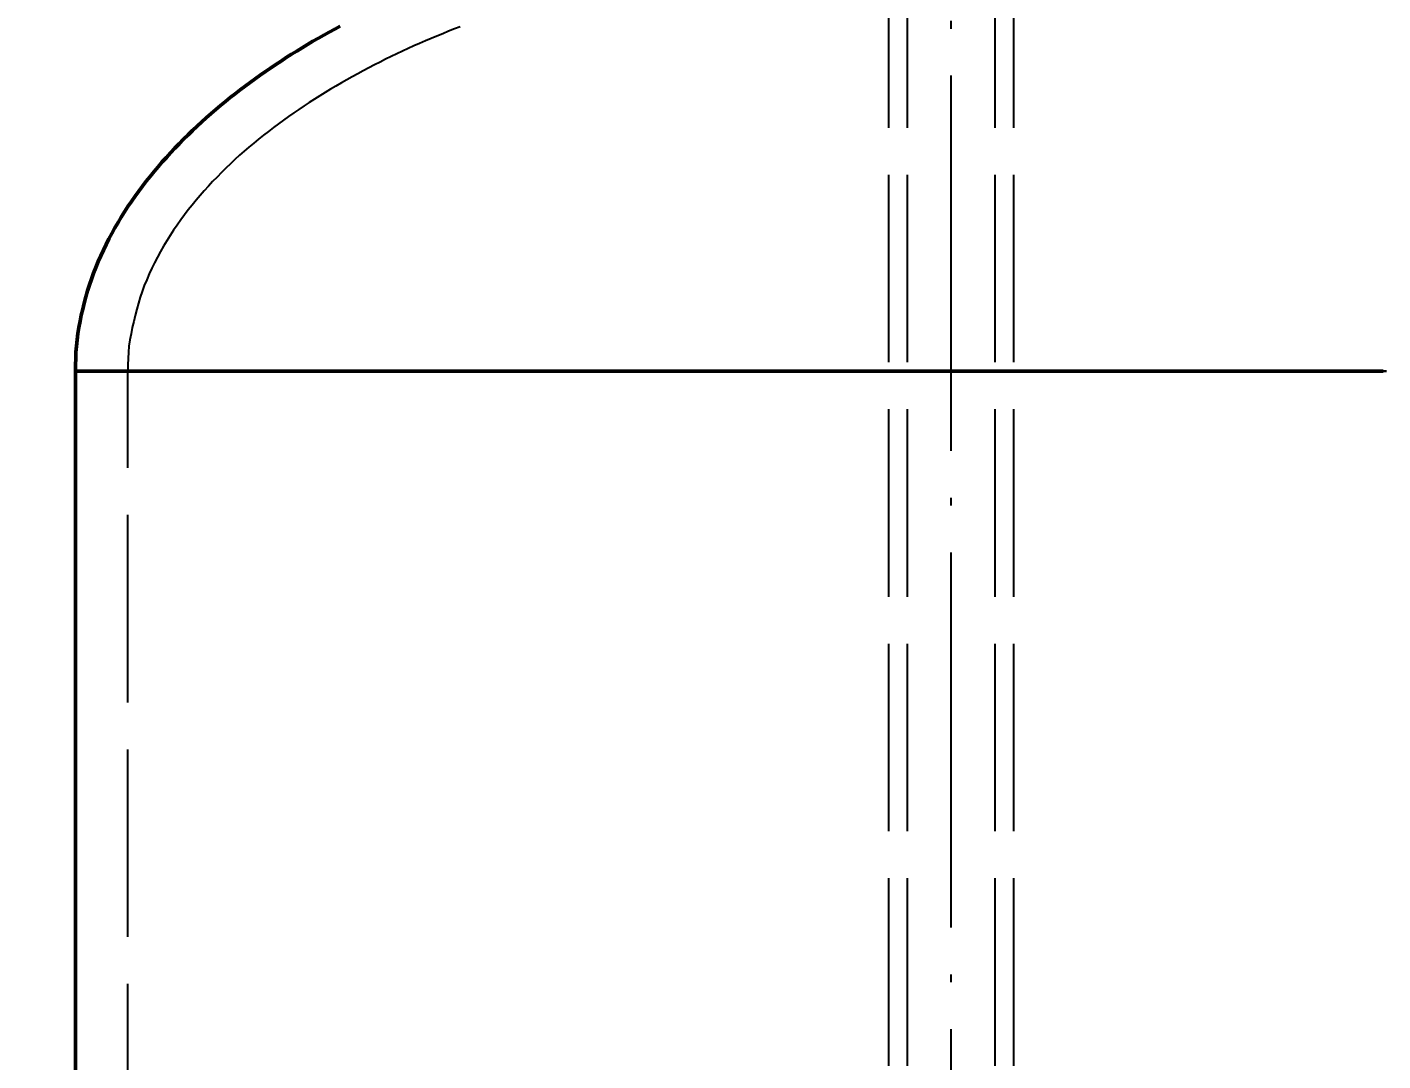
# Model space of a CAD drawing. Header units: millimetres. Extents: x 0 to 420, y 0 to 297.
# Drawn here: x 82.03 to 103.7, y 223.87 to 240.4 of the extents above; entities that cross this region are included whole.
import ezdxf

# ---------------------------------------------------------------- set-up
doc = ezdxf.new("R2010")
doc.units = ezdxf.units.MM
doc.linetypes.add('ISO02-TRAZOS', pattern=[3.75, 3, -0.75])
doc.linetypes.add('ISO04-TRAZO-PUNTO', pattern=[7.625, 6, -0.75, 0.125, -0.75])
for name, color, linetype, lineweight in [('01-VISIBLE', 7, 'CONTINUOUS', 50), ('02-OCULTA', 4, 'ISO02-TRAZOS', 25), ('03-EJE', 1, 'ISO04-TRAZO-PUNTO', 25), ('04-COTA', 3, 'CONTINUOUS', 25)]:
    doc.layers.add(name, color=color, linetype=linetype, lineweight=lineweight)
doc.styles.add('ISO3098', font='isocpeur.ttf')
doc.dimstyles.new('FLAMA-ISO', dxfattribs={"dimtxt": 3.5, "dimasz": 3, "dimexe": 2, "dimexo": 1, "dimgap": 1, "dimtad": 1, "dimdec": 1, "dimtxsty": 'ISO3098', "dimcen": 2.5, "dimclrd": 3, "dimclre": 3, "dimclrt": 3, "dimazin": 3, "dimtfac": 1, "dimtmove": 0, "dimatfit": 3, "dimlwd": 25, "dimlwe": 25})

msp = doc.modelspace()

# ---------------------------------------------------------------- linework, layer by layer
at = {"layer": '01-VISIBLE'}
msp.add_line((82.8, 162.64), (82.8, 234.9), dxfattribs=at)
for points in [[(82.8, 234.9), (82.801, 235), (82.805, 235.1), (82.81, 235.2), (82.819, 235.3), (82.829, 235.399), (82.842, 235.498), (82.857, 235.597), (82.875, 235.696), (82.895, 235.794), (82.917, 235.891), (82.941, 235.988), (82.967, 236.085), (82.995, 236.181), (83.025, 236.276), (83.058, 236.371), (83.092, 236.464), (83.128, 236.558), (83.166, 236.65), (83.206, 236.742), (83.248, 236.833), (83.291, 236.923), (83.337, 237.012), (83.384, 237.1), (83.432, 237.188), (83.482, 237.274), (83.534, 237.36), (83.587, 237.445), (83.641, 237.529), (83.697, 237.612), (83.754, 237.694), (83.812, 237.775), (83.872, 237.855), (83.933, 237.935), (83.995, 238.013), (84.058, 238.09), (84.123, 238.167), (84.188, 238.243), (84.254, 238.317), (84.322, 238.391), (84.39, 238.464), (84.459, 238.536), (84.53, 238.608), (84.601, 238.678), (84.673, 238.747), (84.745, 238.816), (84.819, 238.884), (84.893, 238.951), (84.968, 239.017), (85.044, 239.082), (85.121, 239.146), (85.198, 239.21), (85.276, 239.273), (85.354, 239.334), (85.433, 239.396), (85.513, 239.456), (85.594, 239.516), (85.674, 239.574), (85.756, 239.632), (85.838, 239.69), (85.92, 239.746), (86.003, 239.802), (86.087, 239.857), (86.171, 239.912), (86.255, 239.965), (86.34, 240.018), (86.425, 240.07), (86.511, 240.122), (86.597, 240.173), (86.684, 240.223), (86.77, 240.272), (86.858, 240.321), (86.945, 240.369), (87.033, 240.417)], [(82.8, 234.9), (82.9, 234.9), (83, 234.9), (83.1, 234.9), (83.2, 234.9), (83.3, 234.9), (83.4, 234.9), (83.5, 234.9), (83.6, 234.9), (83.7, 234.9), (83.8, 234.9), (83.9, 234.9), (84, 234.9), (84.1, 234.9), (84.2, 234.9), (84.3, 234.9), (84.4, 234.9), (84.5, 234.9), (84.6, 234.9), (84.7, 234.9), (84.8, 234.9), (84.9, 234.9), (85, 234.9), (85.1, 234.9), (85.2, 234.9), (85.3, 234.9), (85.4, 234.9), (85.5, 234.9), (85.6, 234.9), (85.7, 234.9), (85.8, 234.9), (85.9, 234.9), (86, 234.9), (86.1, 234.9), (86.2, 234.9), (86.3, 234.9), (86.4, 234.9), (86.5, 234.9), (86.6, 234.9), (86.7, 234.9), (86.8, 234.9), (86.9, 234.9), (87, 234.9), (87.1, 234.9), (87.2, 234.9), (87.3, 234.9), (87.4, 234.9), (87.5, 234.9), (87.6, 234.9), (87.7, 234.9), (87.8, 234.9), (87.9, 234.9), (88, 234.9), (88.1, 234.9), (88.2, 234.9), (88.3, 234.9), (88.4, 234.9), (88.5, 234.9), (88.6, 234.9), (88.7, 234.9), (88.8, 234.9), (88.9, 234.9), (89, 234.9), (89.1, 234.9), (89.2, 234.9), (89.3, 234.9), (89.4, 234.9), (89.5, 234.9), (89.6, 234.9), (89.7, 234.9), (89.8, 234.9), (89.9, 234.9), (90, 234.9), (90.1, 234.9), (90.2, 234.9), (90.3, 234.9), (90.4, 234.9), (90.5, 234.9), (90.6, 234.9), (90.7, 234.9), (90.8, 234.9), (90.9, 234.9), (91, 234.9), (91.1, 234.9), (91.2, 234.9), (91.3, 234.9), (91.4, 234.9), (91.5, 234.9), (91.6, 234.9), (91.7, 234.9), (91.8, 234.9), (91.9, 234.9), (92, 234.9), (92.1, 234.9), (92.2, 234.9), (92.3, 234.9), (92.4, 234.9), (92.5, 234.9), (92.6, 234.9), (92.7, 234.9), (92.8, 234.9), (92.9, 234.9), (93, 234.9), (93.1, 234.9), (93.2, 234.9), (93.3, 234.9), (93.4, 234.9), (93.5, 234.9), (93.6, 234.9), (93.7, 234.9), (93.8, 234.9), (93.9, 234.9), (94, 234.9), (94.1, 234.9), (94.2, 234.9), (94.3, 234.9), (94.4, 234.9), (94.5, 234.9), (94.6, 234.9), (94.7, 234.9), (94.8, 234.9), (94.9, 234.9), (95, 234.9), (95.1, 234.9), (95.2, 234.9), (95.3, 234.9), (95.4, 234.9), (95.5, 234.9), (95.6, 234.9), (95.7, 234.9), (95.8, 234.9), (95.9, 234.9), (96, 234.9), (96.1, 234.9), (96.2, 234.9), (96.3, 234.9), (96.4, 234.9), (96.5, 234.9), (96.6, 234.9), (96.7, 234.9), (96.8, 234.9), (96.9, 234.9), (97, 234.9), (97.1, 234.9), (97.2, 234.9), (97.3, 234.9), (97.4, 234.9), (97.5, 234.9), (97.6, 234.9), (97.7, 234.9), (97.8, 234.9), (97.9, 234.9), (98, 234.9), (98.1, 234.9), (98.2, 234.9), (98.3, 234.9), (98.4, 234.9), (98.5, 234.9), (98.6, 234.9), (98.7, 234.9), (98.8, 234.9), (98.9, 234.9), (99, 234.9), (99.1, 234.9), (99.2, 234.9), (99.3, 234.9), (99.4, 234.9), (99.5, 234.9), (99.6, 234.9), (99.7, 234.9), (99.8, 234.9), (99.9, 234.9), (100, 234.9), (100.1, 234.9), (100.2, 234.9), (100.3, 234.9), (100.4, 234.9), (100.5, 234.9), (100.6, 234.9), (100.7, 234.9), (100.8, 234.9), (100.9, 234.9), (101, 234.9), (101.1, 234.9), (101.2, 234.9), (101.3, 234.9), (101.4, 234.9), (101.5, 234.9), (101.6, 234.9), (101.7, 234.9), (101.8, 234.9), (101.9, 234.9), (102, 234.9), (102.1, 234.9), (102.2, 234.9), (102.3, 234.9), (102.4, 234.9), (102.5, 234.9), (102.6, 234.9), (102.7, 234.9), (102.8, 234.9), (102.9, 234.9), (103, 234.9), (103.1, 234.9), (103.2, 234.9), (103.3, 234.9), (103.4, 234.9), (103.5, 234.9), (103.6, 234.9), (103.7, 234.9)]]:
    msp.add_lwpolyline(points, dxfattribs=at)
at = {"layer": '02-OCULTA'}
for p, q in [((95.8, 115.04), (95.8, 244.476)), ((96.1, 115.04), (96.1, 244.476)), ((97.5, 115.04), (97.5, 244.476)), ((97.8, 115.04), (97.8, 244.476)), ((83.64, 124.6), (83.64, 234.9))]:
    msp.add_line(p, q, dxfattribs=at)
for points in [[(88.95, 240.406), (88.857, 240.37), (88.764, 240.333), (88.671, 240.295), (88.578, 240.257), (88.486, 240.218), (88.394, 240.179), (88.302, 240.138), (88.211, 240.098), (88.12, 240.057), (88.029, 240.015), (87.938, 239.972), (87.848, 239.929), (87.758, 239.885), (87.669, 239.84), (87.579, 239.795), (87.491, 239.749), (87.402, 239.702), (87.314, 239.655), (87.226, 239.607), (87.139, 239.558), (87.052, 239.509), (86.965, 239.458), (86.879, 239.407), (86.793, 239.356), (86.708, 239.303), (86.624, 239.25), (86.539, 239.196), (86.456, 239.141), (86.373, 239.085), (86.29, 239.029), (86.208, 238.971), (86.127, 238.913), (86.046, 238.854), (85.966, 238.794), (85.886, 238.733), (85.807, 238.672), (85.729, 238.609), (85.652, 238.546), (85.575, 238.481), (85.5, 238.416), (85.425, 238.35), (85.351, 238.282), (85.277, 238.214), (85.205, 238.145), (85.134, 238.075), (85.064, 238.003), (84.994, 237.931), (84.926, 237.858), (84.859, 237.784), (84.793, 237.708), (84.728, 237.632), (84.665, 237.555), (84.603, 237.476), (84.542, 237.397), (84.483, 237.316), (84.425, 237.234), (84.369, 237.151), (84.314, 237.067), (84.262, 236.982), (84.21, 236.897), (84.161, 236.81), (84.113, 236.722), (84.067, 236.633), (84.022, 236.543), (83.98, 236.453), (83.94, 236.361), (83.902, 236.268), (83.868, 236.174), (83.836, 236.079), (83.807, 235.984), (83.78, 235.887), (83.755, 235.79), (83.732, 235.693), (83.71, 235.595), (83.69, 235.497), (83.672, 235.399), (83.657, 235.3), (83.648, 235.2), (83.643, 235.1), (83.641, 235), (83.64, 234.9)], [(103.7, 234.9), (103.6, 234.9), (103.5, 234.9), (103.4, 234.9), (103.3, 234.9), (103.2, 234.9), (103.1, 234.9), (103, 234.9), (102.9, 234.9), (102.8, 234.9), (102.7, 234.9), (102.6, 234.9), (102.5, 234.9), (102.4, 234.9), (102.3, 234.9), (102.2, 234.9), (102.1, 234.9), (102, 234.9), (101.9, 234.9), (101.8, 234.9), (101.7, 234.9), (101.6, 234.9), (101.5, 234.9), (101.4, 234.9), (101.3, 234.9), (101.2, 234.9), (101.1, 234.9), (101, 234.9), (100.9, 234.9), (100.8, 234.9), (100.7, 234.9), (100.6, 234.9), (100.5, 234.9), (100.4, 234.9), (100.3, 234.9), (100.2, 234.9), (100.1, 234.9), (100, 234.9), (99.9, 234.9), (99.8, 234.9), (99.7, 234.9), (99.6, 234.9), (99.5, 234.9), (99.4, 234.9), (99.3, 234.9), (99.2, 234.9), (99.1, 234.9), (99, 234.9), (98.9, 234.9), (98.8, 234.9), (98.7, 234.9), (98.6, 234.9), (98.5, 234.9), (98.4, 234.9), (98.3, 234.9), (98.2, 234.9), (98.1, 234.9), (98, 234.9), (97.9, 234.9), (97.8, 234.9), (97.7, 234.9), (97.6, 234.9), (97.5, 234.9), (97.4, 234.9), (97.3, 234.9), (97.2, 234.9), (97.1, 234.9), (97, 234.9), (96.9, 234.9), (96.8, 234.9), (96.7, 234.9), (96.6, 234.9), (96.5, 234.9), (96.4, 234.9), (96.3, 234.9), (96.2, 234.9), (96.1, 234.9), (96, 234.9), (95.9, 234.9), (95.8, 234.9), (95.7, 234.9), (95.6, 234.9), (95.5, 234.9), (95.4, 234.9), (95.3, 234.9), (95.2, 234.9), (95.1, 234.9), (95, 234.9), (94.9, 234.9), (94.8, 234.9), (94.7, 234.9), (94.6, 234.9), (94.5, 234.9), (94.4, 234.9), (94.3, 234.9), (94.2, 234.9), (94.1, 234.9), (94, 234.9), (93.9, 234.9), (93.8, 234.9), (93.7, 234.9), (93.6, 234.9), (93.5, 234.9), (93.4, 234.9), (93.3, 234.9), (93.2, 234.9), (93.1, 234.9), (93, 234.9), (92.9, 234.9), (92.8, 234.9), (92.7, 234.9), (92.6, 234.9), (92.5, 234.9), (92.4, 234.9), (92.3, 234.9), (92.2, 234.9), (92.1, 234.9), (92, 234.9), (91.9, 234.9), (91.8, 234.9), (91.7, 234.9), (91.6, 234.9), (91.5, 234.9), (91.4, 234.9), (91.3, 234.9), (91.2, 234.9), (91.1, 234.9), (91, 234.9), (90.9, 234.9), (90.8, 234.9), (90.7, 234.9), (90.6, 234.9), (90.5, 234.9), (90.4, 234.9), (90.3, 234.9), (90.2, 234.9), (90.1, 234.9), (90, 234.9), (89.9, 234.9), (89.8, 234.9), (89.7, 234.9), (89.6, 234.9), (89.5, 234.9), (89.4, 234.9), (89.3, 234.9), (89.2, 234.9), (89.1, 234.9), (89, 234.9), (88.9, 234.9), (88.8, 234.9), (88.7, 234.9), (88.6, 234.9), (88.5, 234.9), (88.4, 234.9), (88.3, 234.9), (88.2, 234.9), (88.1, 234.9), (88, 234.9), (87.9, 234.9), (87.8, 234.9), (87.7, 234.9), (87.6, 234.9), (87.5, 234.9), (87.4, 234.9), (87.3, 234.9), (87.2, 234.9), (87.1, 234.9), (87, 234.9), (86.9, 234.9), (86.8, 234.9), (86.7, 234.9), (86.6, 234.9), (86.5, 234.9), (86.4, 234.9), (86.3, 234.9), (86.2, 234.9), (86.1, 234.9), (86, 234.9), (85.9, 234.9), (85.8, 234.9), (85.7, 234.9), (85.6, 234.9), (85.5, 234.9), (85.4, 234.9), (85.3, 234.9), (85.2, 234.9), (85.1, 234.9), (85, 234.9), (84.9, 234.9), (84.8, 234.9), (84.7, 234.9), (84.6, 234.9), (84.5, 234.9), (84.4, 234.9), (84.3, 234.9), (84.2, 234.9), (84.1, 234.9), (84, 234.9), (83.9, 234.9), (83.8, 234.9), (83.7, 234.9), (83.6, 234.9), (83.5, 234.9), (83.4, 234.9), (83.3, 234.9), (83.2, 234.9), (83.1, 234.9), (83, 234.9), (82.9, 234.9), (82.8, 234.9)], [(103.755, 234.9), (103.655, 234.9), (103.555, 234.9), (103.455, 234.9), (103.355, 234.9), (103.255, 234.9), (103.155, 234.9), (103.055, 234.9), (102.955, 234.9), (102.855, 234.9), (102.755, 234.9), (102.654, 234.9), (102.554, 234.9), (102.454, 234.9), (102.354, 234.9), (102.254, 234.9), (102.154, 234.9), (102.054, 234.9), (101.954, 234.9), (101.854, 234.9), (101.754, 234.9), (101.654, 234.9), (101.554, 234.9), (101.454, 234.9), (101.353, 234.9), (101.253, 234.9), (101.153, 234.9), (101.053, 234.9), (100.953, 234.9), (100.853, 234.9), (100.753, 234.9), (100.653, 234.9), (100.553, 234.9), (100.453, 234.9), (100.353, 234.9), (100.253, 234.9), (100.153, 234.9), (100.052, 234.9), (99.952, 234.9), (99.852, 234.9), (99.752, 234.9), (99.652, 234.9), (99.552, 234.9), (99.452, 234.9), (99.352, 234.9), (99.252, 234.9), (99.152, 234.9), (99.052, 234.9), (98.952, 234.9), (98.852, 234.9), (98.751, 234.9), (98.651, 234.9), (98.551, 234.9), (98.451, 234.9), (98.351, 234.9), (98.251, 234.9), (98.151, 234.9), (98.051, 234.9), (97.951, 234.9), (97.851, 234.9), (97.751, 234.9), (97.651, 234.9), (97.551, 234.9), (97.45, 234.9), (97.35, 234.9), (97.25, 234.9), (97.15, 234.9), (97.05, 234.9), (96.95, 234.9), (96.85, 234.9), (96.75, 234.9), (96.65, 234.9), (96.55, 234.9), (96.45, 234.9), (96.35, 234.9), (96.25, 234.9), (96.15, 234.9), (96.049, 234.9), (95.949, 234.9), (95.849, 234.9), (95.749, 234.9), (95.649, 234.9), (95.549, 234.9), (95.449, 234.9), (95.349, 234.9), (95.249, 234.9), (95.149, 234.9), (95.049, 234.9), (94.949, 234.9), (94.849, 234.9), (94.748, 234.9), (94.648, 234.9), (94.548, 234.9), (94.448, 234.9), (94.348, 234.9), (94.248, 234.9), (94.148, 234.9), (94.048, 234.9), (93.948, 234.9), (93.848, 234.9), (93.748, 234.9), (93.648, 234.9), (93.548, 234.9), (93.447, 234.9), (93.347, 234.9), (93.247, 234.9), (93.147, 234.9), (93.047, 234.9), (92.947, 234.9), (92.847, 234.9), (92.747, 234.9), (92.647, 234.9), (92.547, 234.9), (92.447, 234.9), (92.347, 234.9), (92.247, 234.9), (92.146, 234.9), (92.046, 234.9), (91.946, 234.9), (91.846, 234.9), (91.746, 234.9), (91.646, 234.9), (91.546, 234.9), (91.446, 234.9), (91.346, 234.9), (91.246, 234.9), (91.146, 234.9), (91.046, 234.9), (90.946, 234.9), (90.845, 234.9), (90.745, 234.9), (90.645, 234.9), (90.545, 234.9), (90.445, 234.9), (90.345, 234.9), (90.245, 234.9), (90.145, 234.9), (90.045, 234.9), (89.945, 234.9), (89.845, 234.9), (89.745, 234.9), (89.645, 234.9), (89.544, 234.9), (89.444, 234.9), (89.344, 234.9), (89.244, 234.9), (89.144, 234.9), (89.044, 234.9), (88.944, 234.9), (88.844, 234.9), (88.744, 234.9), (88.644, 234.9), (88.544, 234.9), (88.444, 234.9), (88.344, 234.9), (88.243, 234.9), (88.143, 234.9), (88.043, 234.9), (87.943, 234.9), (87.843, 234.9), (87.743, 234.9), (87.643, 234.9), (87.543, 234.9), (87.443, 234.9), (87.343, 234.9), (87.243, 234.9), (87.143, 234.9), (87.043, 234.9), (86.943, 234.9), (86.842, 234.9), (86.742, 234.9), (86.642, 234.9), (86.542, 234.9), (86.442, 234.9), (86.342, 234.9), (86.242, 234.9), (86.142, 234.9), (86.042, 234.9), (85.942, 234.9), (85.842, 234.9), (85.742, 234.9), (85.642, 234.9), (85.541, 234.9), (85.441, 234.9), (85.341, 234.9), (85.241, 234.9), (85.141, 234.9), (85.041, 234.9), (84.941, 234.9), (84.841, 234.9), (84.741, 234.9), (84.641, 234.9), (84.541, 234.9), (84.441, 234.9), (84.341, 234.9), (84.24, 234.9), (84.14, 234.9), (84.04, 234.9), (83.94, 234.9), (83.84, 234.9), (83.74, 234.9), (83.64, 234.9)], [(83.64, 234.9), (83.74, 234.9), (83.84, 234.9), (83.94, 234.9), (84.04, 234.9), (84.14, 234.9), (84.24, 234.9), (84.341, 234.9), (84.441, 234.9), (84.541, 234.9), (84.641, 234.9), (84.741, 234.9), (84.841, 234.9), (84.941, 234.9), (85.041, 234.9), (85.141, 234.9), (85.241, 234.9), (85.341, 234.9), (85.441, 234.9), (85.541, 234.9), (85.642, 234.9), (85.742, 234.9), (85.842, 234.9), (85.942, 234.9), (86.042, 234.9), (86.142, 234.9), (86.242, 234.9), (86.342, 234.9), (86.442, 234.9), (86.542, 234.9), (86.642, 234.9), (86.742, 234.9), (86.842, 234.9), (86.943, 234.9), (87.043, 234.9), (87.143, 234.9), (87.243, 234.9), (87.343, 234.9), (87.443, 234.9), (87.543, 234.9), (87.643, 234.9), (87.743, 234.9), (87.843, 234.9), (87.943, 234.9), (88.043, 234.9), (88.143, 234.9), (88.243, 234.9), (88.344, 234.9), (88.444, 234.9), (88.544, 234.9), (88.644, 234.9), (88.744, 234.9), (88.844, 234.9), (88.944, 234.9), (89.044, 234.9), (89.144, 234.9), (89.244, 234.9), (89.344, 234.9), (89.444, 234.9), (89.544, 234.9), (89.645, 234.9), (89.745, 234.9), (89.845, 234.9), (89.945, 234.9), (90.045, 234.9), (90.145, 234.9), (90.245, 234.9), (90.345, 234.9), (90.445, 234.9), (90.545, 234.9), (90.645, 234.9), (90.745, 234.9), (90.845, 234.9), (90.946, 234.9), (91.046, 234.9), (91.146, 234.9), (91.246, 234.9), (91.346, 234.9), (91.446, 234.9), (91.546, 234.9), (91.646, 234.9), (91.746, 234.9), (91.846, 234.9), (91.946, 234.9), (92.046, 234.9), (92.146, 234.9), (92.247, 234.9), (92.347, 234.9), (92.447, 234.9), (92.547, 234.9), (92.647, 234.9), (92.747, 234.9), (92.847, 234.9), (92.947, 234.9), (93.047, 234.9), (93.147, 234.9), (93.247, 234.9), (93.347, 234.9), (93.447, 234.9), (93.548, 234.9), (93.648, 234.9), (93.748, 234.9), (93.848, 234.9), (93.948, 234.9), (94.048, 234.9), (94.148, 234.9), (94.248, 234.9), (94.348, 234.9), (94.448, 234.9), (94.548, 234.9), (94.648, 234.9), (94.748, 234.9), (94.849, 234.9), (94.949, 234.9), (95.049, 234.9), (95.149, 234.9), (95.249, 234.9), (95.349, 234.9), (95.449, 234.9), (95.549, 234.9), (95.649, 234.9), (95.749, 234.9), (95.849, 234.9), (95.949, 234.9), (96.049, 234.9), (96.15, 234.9), (96.25, 234.9), (96.35, 234.9), (96.45, 234.9), (96.55, 234.9), (96.65, 234.9), (96.75, 234.9), (96.85, 234.9), (96.95, 234.9), (97.05, 234.9), (97.15, 234.9), (97.25, 234.9), (97.35, 234.9), (97.45, 234.9), (97.551, 234.9), (97.651, 234.9), (97.751, 234.9), (97.851, 234.9), (97.951, 234.9), (98.051, 234.9), (98.151, 234.9), (98.251, 234.9), (98.351, 234.9), (98.451, 234.9), (98.551, 234.9), (98.651, 234.9), (98.751, 234.9), (98.852, 234.9), (98.952, 234.9), (99.052, 234.9), (99.152, 234.9), (99.252, 234.9), (99.352, 234.9), (99.452, 234.9), (99.552, 234.9), (99.652, 234.9), (99.752, 234.9), (99.852, 234.9), (99.952, 234.9), (100.052, 234.9), (100.153, 234.9), (100.253, 234.9), (100.353, 234.9), (100.453, 234.9), (100.553, 234.9), (100.653, 234.9), (100.753, 234.9), (100.853, 234.9), (100.953, 234.9), (101.053, 234.9), (101.153, 234.9), (101.253, 234.9), (101.353, 234.9), (101.454, 234.9), (101.554, 234.9), (101.654, 234.9), (101.754, 234.9), (101.854, 234.9), (101.954, 234.9), (102.054, 234.9), (102.154, 234.9), (102.254, 234.9), (102.354, 234.9), (102.454, 234.9), (102.554, 234.9), (102.654, 234.9), (102.755, 234.9), (102.855, 234.9), (102.955, 234.9), (103.055, 234.9), (103.155, 234.9), (103.255, 234.9), (103.355, 234.9), (103.455, 234.9), (103.555, 234.9), (103.655, 234.9), (103.755, 234.9)]]:
    msp.add_lwpolyline(points, dxfattribs=at)
at = {"layer": '03-EJE'}
msp.add_line((96.8, 104), (96.8, 251.876), dxfattribs=at)

# ---------------------------------------------------------------- dimensions: what is measured, and where the dimension line sits
at = {"layer": '04-COTA'}
msp.add_linear_dim(base=(53, 109), p1=(82.8, 109), p2=(93.8, 246.876), angle=90, dimstyle='FLAMA-ISO', override={"dimlfac": 5}, dxfattribs=at).render()

doc.saveas('drawing.dxf')
